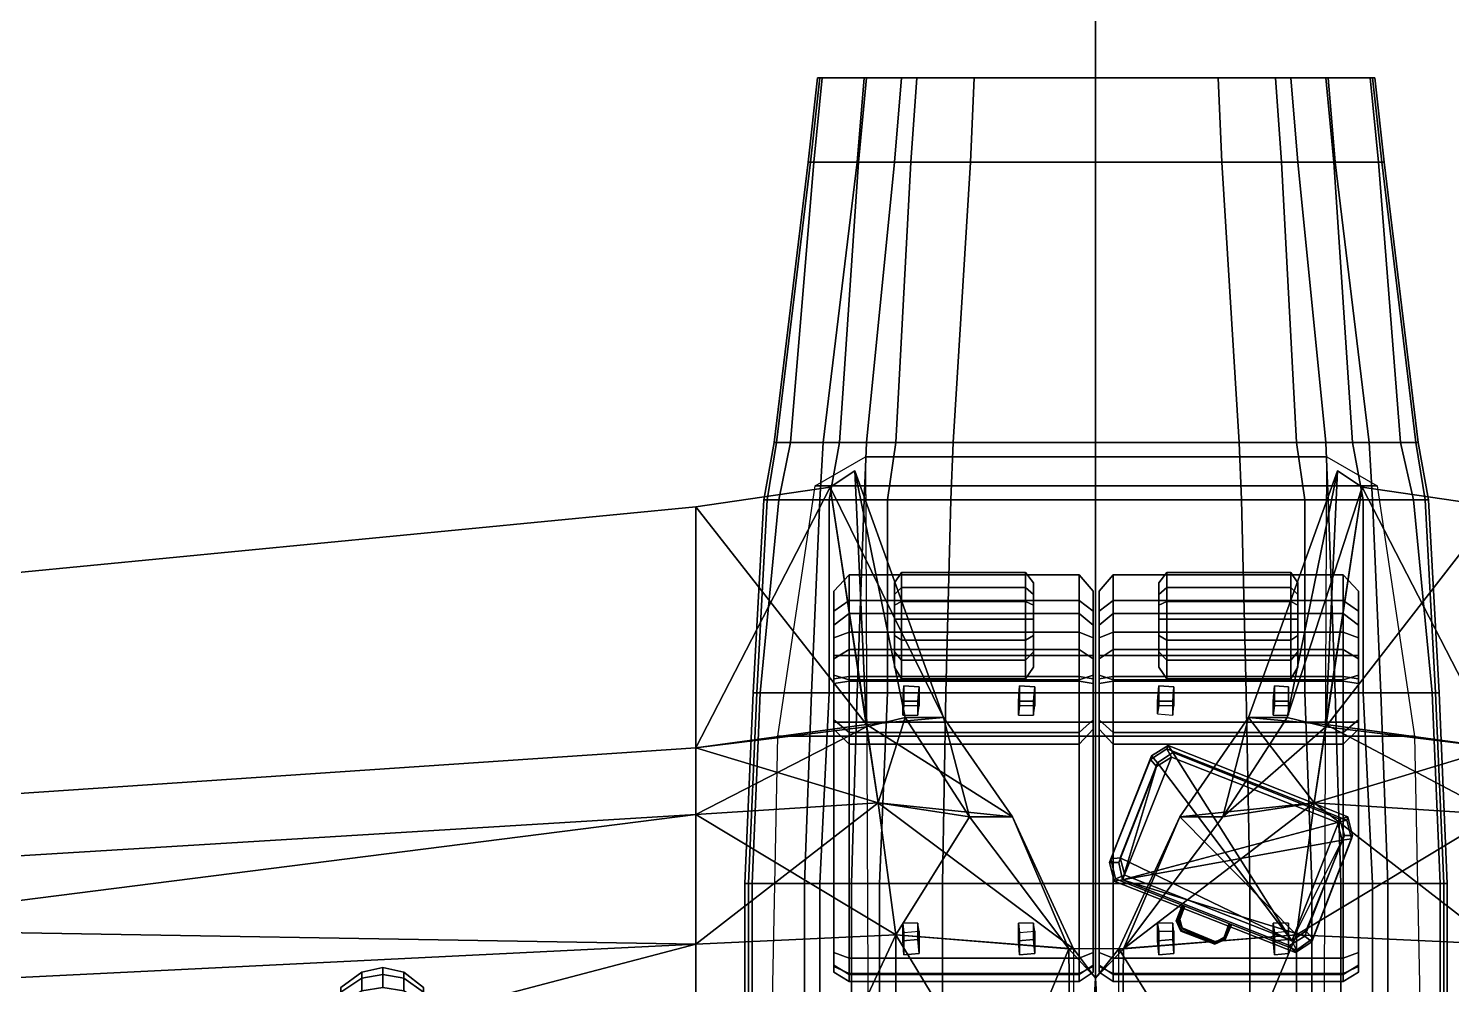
# Model space of a CAD drawing. Extents: x -2750 to 2751, y -1310 to 2918.
# Drawn here: x -913 to 305, y 324 to 1141 of the extents above; entities that cross this region are included whole.
import ezdxf

# ---------------------------------------------------------------- set-up
doc = ezdxf.new("R2010")
doc.units = 0

msp = doc.modelspace()

# ---------------------------------------------------------------- linework, layer by layer
at = {"layer": '137099'}
for p, q in [((0, 2481, 892), (0, 77, 482)), ((0, 77, 482), (0, 2481, 892)), ((0, 2481, 891), (0, 77, 482)), ((0, 77, 482), (0, 2481, 892)), ((0, 2481, 891), (0, 77, 482)), ((0, 77, 482), (0, 2481, 891)), ((0, 2481, 891), (0, 77, 482)), ((0, 77, 482), (0, 2481, 891)), ((0, 2481, 891), (0, 77, 482)), ((0, 77, 482), (0, 2481, 891)), ((0, 2481, 891), (0, 77, 482)), ((0, 77, 482), (0, 2481, 891)), ((0, 2481, 891), (0, 77, 482)), ((0, 77, 482), (0, 2481, 891)), ((0, 2481, 891), (0, 77, 482)), ((0, 77, 482), (0, 2481, 891)), ((0, 2481, 891), (0, 77, 482)), ((0, 77, 482), (0, 2481, 891)), ((0, 2481, 891), (0, 77, 482)), ((0, 77, 482), (0, 2481, 891)), ((0, 2481, 892), (0, 77, 482)), ((0, 77, 482), (0, 2481, 891)), ((0, 2481, 892), (0, 77, 482)), ((0, 77, 482), (0, 2481, 892))]:
    msp.add_line(p, q, dxfattribs=at)
at = {"layer": '148381', "color": 1}
for points in [[(-240, 750, 302), (-197, 775, 316), (198, 775, 316), (241, 750, 302)], [(-197, 775, 316), (-193, -123, 460), (194, -123, 460), (198, 775, 316)], [(-272, 536, 329), (-240, 750, 302), (241, 750, 302), (273, 536, 329)], [(-282, 42, 365), (-272, 536, 329), (273, 536, 329), (283, 42, 365)]]:
    msp.add_3dface(points, dxfattribs=at)
at = {"layer": '166603', "color": 1}
for points in [[(61, 525, -55), (47, 516, -54), (48, 519, -26), (62, 528, -28)], [(65, 518, -59), (52, 510, -58), (47, 516, -54), (61, 525, -55)], [(62, 528, -28), (48, 519, -26), (53, 513, -21), (66, 522, -23)], [(215, 464, -55), (61, 525, -55), (62, 528, -28), (216, 467, -28)], [(207, 462, -59), (65, 518, -59), (61, 525, -55), (215, 464, -55)], [(216, 467, -28), (62, 528, -28), (66, 522, -23), (209, 465, -23)], [(47, 516, -54), (12, 428, -44), (13, 431, -16), (48, 519, -26)], [(52, 510, -58), (20, 428, -49), (12, 428, -44), (47, 516, -54)], [(48, 519, -26), (13, 431, -16), (21, 432, -12), (53, 513, -21)], [(168, 361, -11), (53, 513, -21), (21, 432, -12), (168, 361, -11)], [(23, 413, -47), (52, 510, -58), (65, 518, -59), (23, 413, -47)], [(23, 413, -47), (65, 518, -59), (207, 462, -59), (23, 413, -47)], [(168, 361, -11), (66, 522, -23), (53, 513, -21), (168, 361, -11)], [(168, 361, -11), (209, 465, -23), (66, 522, -23), (168, 361, -11)], [(23, 413, -47), (20, 428, -49), (52, 510, -58), (23, 413, -47)], [(168, 361, -11), (213, 451, -21), (209, 465, -23), (168, 361, -11)], [(211, 447, -58), (207, 462, -59), (215, 464, -55), (219, 448, -54)], [(220, 451, -26), (216, 467, -28), (209, 465, -23), (213, 451, -21)], [(219, 448, -54), (215, 464, -55), (216, 467, -28), (220, 451, -26)], [(23, 413, -47), (207, 462, -59), (211, 447, -58), (23, 413, -47)], [(168, 361, -11), (180, 369, -12), (213, 451, -21), (168, 361, -11)], [(186, 363, -16), (220, 451, -26), (213, 451, -21), (180, 369, -12)], [(185, 360, -44), (219, 448, -54), (220, 451, -26), (186, 363, -16)], [(23, 413, -47), (211, 447, -58), (179, 365, -49), (23, 413, -47)], [(179, 365, -49), (211, 447, -58), (219, 448, -54), (185, 360, -44)], [(12, 428, -44), (16, 412, -42), (17, 414, -15), (13, 431, -16)], [(20, 428, -49), (23, 413, -47), (16, 412, -42), (12, 428, -44)], [(13, 431, -16), (17, 414, -15), (25, 417, -11), (21, 432, -12)], [(168, 361, -11), (21, 432, -12), (25, 417, -11), (168, 361, -11)], [(17, 414, -15), (172, 353, -15), (168, 361, -11), (25, 417, -11)], [(16, 412, -42), (171, 351, -42), (172, 353, -15), (17, 414, -15)], [(23, 413, -47), (166, 357, -47), (171, 351, -42), (16, 412, -42)], [(23, 413, -47), (179, 365, -49), (166, 357, -47), (23, 413, -47)], [(74, 391, -27), (74, 391, -29), (69, 378, -27), (70, 378, -26)], [(74, 391, -29), (74, 391, -30), (70, 378, -29), (69, 378, -27)], [(75, 391, -27), (74, 391, -27), (70, 378, -26), (71, 379, -25)], [(74, 391, -30), (75, 390, -31), (70, 378, -29)], [(75, 390, -31), (76, 390, -30), (71, 379, -29), (70, 378, -29)], [(76, 390, -27), (75, 391, -27), (71, 379, -25), (71, 379, -26)], [(76, 390, -30), (76, 390, -29), (72, 379, -27), (71, 379, -29)], [(76, 390, -29), (76, 390, -27), (71, 379, -26), (72, 379, -27)], [(76, 390, -27), (75, 390, -31), (74, 391, -30), (76, 390, -27)], [(76, 390, -27), (74, 391, -30), (74, 391, -29), (76, 390, -27)], [(76, 390, -27), (74, 391, -29), (74, 391, -27), (76, 390, -27)], [(76, 390, -27), (74, 391, -27), (75, 391, -27), (76, 390, -27)], [(76, 390, -27), (76, 390, -30), (75, 390, -31), (76, 390, -27)], [(76, 390, -27), (76, 390, -29), (76, 390, -30), (76, 390, -27)], [(70, 378, -26), (69, 378, -27), (73, 369, -26), (73, 370, -25)], [(69, 378, -27), (70, 378, -29), (73, 369, -28), (73, 369, -26)], [(71, 379, -25), (70, 378, -26), (73, 370, -25), (74, 371, -25)], [(70, 378, -29), (71, 379, -29), (74, 371, -28), (73, 370, -29)], [(70, 378, -29), (70, 378, -29), (73, 370, -29), (73, 369, -28)], [(71, 379, -29), (72, 379, -27), (74, 372, -27), (74, 371, -28)], [(72, 379, -27), (71, 379, -26), (74, 372, -25), (74, 372, -27)], [(71, 379, -26), (71, 379, -25), (74, 371, -25), (74, 372, -25)], [(74, 371, -25), (73, 370, -25), (102, 358, -25), (103, 359, -25)], [(73, 370, -29), (74, 371, -28), (103, 360, -28), (103, 359, -29)], [(73, 370, -25), (73, 369, -26), (102, 358, -26), (102, 358, -25)], [(73, 369, -28), (73, 370, -29), (103, 359, -29), (102, 358, -28)], [(73, 369, -26), (73, 369, -28), (102, 358, -28), (102, 358, -26)], [(74, 371, -28), (74, 372, -27), (103, 360, -27), (103, 360, -28)], [(74, 372, -27), (74, 372, -25), (103, 360, -25), (103, 360, -27)], [(74, 372, -25), (74, 371, -25), (103, 359, -25), (103, 360, -25)], [(110, 363, -29), (110, 363, -29), (114, 375, -30), (115, 374, -31)], [(110, 363, -29), (110, 364, -27), (114, 375, -29), (114, 375, -30)], [(110, 364, -27), (110, 364, -26), (114, 375, -27), (114, 375, -29)], [(110, 364, -26), (111, 363, -25), (115, 375, -27), (114, 375, -27)], [(111, 362, -29), (110, 363, -29), (115, 374, -31), (116, 374, -30)], [(111, 363, -25), (111, 362, -26), (116, 374, -27), (115, 375, -27)], [(111, 362, -26), (111, 362, -27), (116, 374, -29), (116, 374, -27)], [(111, 362, -27), (111, 362, -29), (116, 374, -30), (116, 374, -29)], [(115, 375, -27), (115, 374, -31), (114, 375, -30), (115, 375, -27)], [(115, 375, -27), (114, 375, -30), (114, 375, -29), (115, 375, -27)], [(115, 375, -27), (114, 375, -29), (114, 375, -27), (115, 375, -27)], [(115, 375, -27), (116, 374, -27), (116, 374, -29), (115, 375, -27)], [(115, 375, -27), (116, 374, -29), (116, 374, -30), (115, 375, -27)], [(115, 375, -27), (116, 374, -30), (115, 374, -31), (115, 375, -27)], [(172, 353, -15), (186, 363, -16), (180, 369, -12), (168, 361, -11)], [(103, 359, -25), (102, 358, -25), (111, 362, -26), (111, 363, -25)], [(102, 358, -28), (103, 359, -29), (110, 363, -29), (111, 362, -29)], [(102, 358, -25), (102, 358, -26), (111, 362, -27), (111, 362, -26)], [(102, 358, -26), (102, 358, -28), (111, 362, -29), (111, 362, -27)], [(103, 360, -28), (103, 360, -27), (110, 364, -27), (110, 363, -29)], [(103, 360, -27), (103, 360, -25), (110, 364, -26), (110, 364, -27)], [(103, 360, -25), (103, 359, -25), (111, 363, -25), (110, 364, -26)], [(103, 359, -29), (103, 360, -28), (110, 363, -29)], [(166, 357, -47), (179, 365, -49), (185, 360, -44), (171, 351, -42)], [(171, 351, -42), (185, 360, -44), (186, 363, -16), (172, 353, -15)]]:
    msp.add_3dface(points, dxfattribs=at)
at = {"layer": '192891', "color": 1}
for points in [[(-236, 1099, -46), (-238, 1099, 19), (-246, 1027, 19), (-244, 1027, -46)], [(-238, 1099, 19), (-236, 1099, 85), (-244, 1027, 88), (-246, 1027, 19)], [(-198, 1099, -58), (-236, 1099, -46), (-244, 1027, -46), (-204, 1027, -61)], [(-236, 1099, 85), (-234, 1099, 181), (-241, 1027, 189), (-244, 1027, 88)], [(-234, 1099, 181), (-196, 1099, 214), (-203, 1027, 224), (-241, 1027, 189)], [(-166, 1099, -68), (-198, 1099, -58), (-204, 1027, -61), (-172, 1027, -78)], [(-196, 1099, 214), (-153, 1099, 229), (-158, 1027, 239), (-203, 1027, 224)], [(-104, 1099, -83), (-166, 1099, -68), (-172, 1027, -78), (-107, 1027, -93)], [(-153, 1099, 229), (0, 1099, 232), (0, 1027, 242), (-158, 1027, 239)], [(0, 1099, -86), (-104, 1099, -83), (-107, 1027, -93), (0, 1027, -96)], [(0, 1099, 232), (154, 1099, 229), (159, 1027, 239), (0, 1027, 242)], [(105, 1099, -83), (0, 1099, -86), (0, 1027, -96), (108, 1027, -93)], [(167, 1099, -68), (105, 1099, -83), (108, 1027, -93), (173, 1027, -78)], [(154, 1099, 229), (197, 1099, 214), (204, 1027, 224), (159, 1027, 239)], [(199, 1099, -58), (167, 1099, -68), (173, 1027, -78), (205, 1027, -61)], [(197, 1099, 214), (235, 1099, 181), (242, 1027, 189), (204, 1027, 224)], [(237, 1099, -46), (199, 1099, -58), (205, 1027, -61), (245, 1027, -46)], [(235, 1099, 181), (237, 1099, 85), (245, 1027, 88), (242, 1027, 189)], [(237, 1099, 85), (239, 1099, 19), (247, 1027, 19), (245, 1027, 88)], [(239, 1099, 19), (237, 1099, -46), (245, 1027, -46), (247, 1027, 19)], [(-244, 1027, -46), (-246, 1027, 19), (-275, 787, 50), (-273, 787, -52)], [(-246, 1027, 19), (-244, 1027, 88), (-273, 787, 136), (-275, 787, 50)], [(-204, 1027, -61), (-244, 1027, -46), (-273, 787, -52), (-233, 787, -77)], [(-244, 1027, 88), (-241, 1027, 189), (-261, 787, 263), (-273, 787, 136)], [(-241, 1027, 189), (-203, 1027, 224), (-219, 787, 305), (-261, 787, 263)], [(-172, 1027, -78), (-204, 1027, -61), (-233, 787, -77), (-196, 787, -97)], [(-203, 1027, 224), (-158, 1027, 239), (-171, 787, 319), (-219, 787, 305)], [(-107, 1027, -93), (-172, 1027, -78), (-196, 787, -97), (-122, 787, -116)], [(-158, 1027, 239), (0, 1027, 242), (0, 787, 318), (-171, 787, 319)], [(0, 1027, -96), (-107, 1027, -93), (-122, 787, -116), (0, 787, -120)], [(0, 1027, 242), (159, 1027, 239), (172, 787, 319), (0, 787, 318)], [(108, 1027, -93), (0, 1027, -96), (0, 787, -120), (123, 787, -116)], [(173, 1027, -78), (108, 1027, -93), (123, 787, -116), (197, 787, -97)], [(159, 1027, 239), (204, 1027, 224), (220, 787, 305), (172, 787, 319)], [(205, 1027, -61), (173, 1027, -78), (197, 787, -97), (234, 787, -77)], [(204, 1027, 224), (242, 1027, 189), (261, 787, 263), (220, 787, 305)], [(245, 1027, -46), (205, 1027, -61), (234, 787, -77), (274, 787, -52)], [(242, 1027, 189), (245, 1027, 88), (274, 787, 136), (261, 787, 263)], [(245, 1027, 88), (247, 1027, 19), (276, 787, 50), (274, 787, 136)], [(247, 1027, 19), (245, 1027, -46), (274, 787, -52), (276, 787, 50)], [(-273, 787, -52), (-275, 787, 50), (-284, 738, 54), (-281, 738, -55)], [(-275, 787, 50), (-273, 787, 136), (-281, 738, 144), (-284, 738, 54)], [(-233, 787, -77), (-273, 787, -52), (-281, 738, -55), (-236, 738, -82)], [(-273, 787, 136), (-261, 787, 263), (-271, 738, 276), (-281, 738, 144)], [(-261, 787, 263), (-219, 787, 305), (-228, 738, 320), (-271, 738, 276)], [(-196, 787, -97), (-233, 787, -77), (-236, 738, -82), (-198, 738, -104)], [(-219, 787, 305), (-171, 787, 319), (-178, 738, 335), (-228, 738, 320)], [(-122, 787, -116), (-196, 787, -97), (-198, 738, -104), (-124, 738, -124)], [(-171, 787, 319), (0, 787, 318), (0, 738, 334), (-178, 738, 335)], [(0, 787, -120), (-122, 787, -116), (-124, 738, -124), (0, 738, -128)], [(0, 787, 318), (172, 787, 319), (179, 738, 335), (0, 738, 334)], [(123, 787, -116), (0, 787, -120), (0, 738, -128), (125, 738, -124)], [(197, 787, -97), (123, 787, -116), (125, 738, -124), (199, 738, -104)], [(172, 787, 319), (220, 787, 305), (229, 738, 320), (179, 738, 335)], [(234, 787, -77), (197, 787, -97), (199, 738, -104), (237, 738, -82)], [(220, 787, 305), (261, 787, 263), (272, 738, 276), (229, 738, 320)], [(274, 787, -52), (234, 787, -77), (237, 738, -82), (282, 738, -55)], [(261, 787, 263), (274, 787, 136), (282, 738, 144), (272, 738, 276)], [(274, 787, 136), (276, 787, 50), (285, 738, 54), (282, 738, 144)], [(276, 787, 50), (274, 787, -52), (282, 738, -55), (285, 738, 54)], [(-281, 738, -55), (-284, 738, 54), (-293, 573, 68), (-290, 573, -56)], [(-284, 738, 54), (-281, 738, 144), (-290, 573, 167), (-293, 573, 68)], [(-236, 738, -82), (-281, 738, -55), (-290, 573, -56), (-243, 573, -160)], [(-281, 738, 144), (-271, 738, 276), (-287, 573, 312), (-290, 573, 167)], [(-271, 738, 276), (-228, 738, 320), (-228, 573, 361), (-287, 573, 312)], [(-198, 738, -104), (-236, 738, -82), (-243, 573, -160), (-204, 573, -203)], [(-228, 738, 320), (-178, 738, 335), (-178, 573, 383), (-228, 573, 361)], [(-124, 738, -124), (-198, 738, -104), (-204, 573, -203), (-128, 573, -225)], [(-178, 738, 335), (0, 738, 334), (0, 573, 388), (-178, 573, 383)], [(0, 738, -128), (-124, 738, -124), (-128, 573, -225), (0, 573, -230)], [(0, 738, 334), (179, 738, 335), (179, 573, 383), (0, 573, 388)], [(125, 738, -124), (0, 738, -128), (0, 573, -230), (129, 573, -225)], [(199, 738, -104), (125, 738, -124), (129, 573, -225), (205, 573, -203)], [(179, 738, 335), (229, 738, 320), (229, 573, 361), (179, 573, 383)], [(237, 738, -82), (199, 738, -104), (205, 573, -203), (244, 573, -160)], [(229, 738, 320), (272, 738, 276), (288, 573, 312), (229, 573, 361)], [(282, 738, -55), (237, 738, -82), (244, 573, -160), (291, 573, -56)], [(272, 738, 276), (282, 738, 144), (291, 573, 167), (288, 573, 312)], [(282, 738, 144), (285, 738, 54), (294, 573, 68), (291, 573, 167)], [(285, 738, 54), (282, 738, -55), (291, 573, -56), (294, 573, 68)], [(-290, 573, -56), (-293, 573, 68), (-300, 410, 79), (-297, 410, -60)], [(-293, 573, 68), (-290, 573, 167), (-297, 410, 183), (-300, 410, 79)], [(-243, 573, -160), (-290, 573, -56), (-297, 410, -60), (-249, 410, -166)], [(-290, 573, 167), (-287, 573, 312), (-294, 410, 337), (-297, 410, 183)], [(-287, 573, 312), (-228, 573, 361), (-236, 410, 400), (-294, 410, 337)], [(-204, 573, -203), (-243, 573, -160), (-249, 410, -166), (-209, 410, -209)], [(-228, 573, 361), (-178, 573, 383), (-185, 410, 423), (-236, 410, 400)], [(-128, 573, -225), (-204, 573, -203), (-209, 410, -209), (-131, 410, -232)], [(-178, 573, 383), (0, 573, 388), (0, 410, 427), (-185, 410, 423)], [(0, 573, -230), (-128, 573, -225), (-131, 410, -232), (0, 410, -238)], [(0, 573, 388), (179, 573, 383), (185, 410, 423), (0, 410, 427)], [(129, 573, -225), (0, 573, -230), (0, 410, -238), (132, 410, -232)], [(205, 573, -203), (129, 573, -225), (132, 410, -232), (210, 410, -209)], [(179, 573, 383), (229, 573, 361), (237, 410, 400), (185, 410, 423)], [(244, 573, -160), (205, 573, -203), (210, 410, -209), (250, 410, -166)], [(229, 573, 361), (288, 573, 312), (295, 410, 337), (237, 410, 400)], [(291, 573, -56), (244, 573, -160), (250, 410, -166), (298, 410, -60)], [(288, 573, 312), (291, 573, 167), (298, 410, 183), (295, 410, 337)], [(291, 573, 167), (294, 573, 68), (301, 410, 79), (298, 410, 183)], [(294, 573, 68), (291, 573, -56), (298, 410, -60), (301, 410, 79)], [(-297, 410, -60), (-300, 410, 79), (-300, 297, 82), (-297, 297, -62)], [(-300, 410, 79), (-297, 410, 183), (-297, 297, 190), (-300, 297, 82)], [(-249, 410, -166), (-297, 410, -60), (-297, 297, -62), (-249, 297, -174)], [(-297, 410, 183), (-294, 410, 337), (-294, 297, 348), (-297, 297, 190)], [(-294, 410, 337), (-236, 410, 400), (-236, 297, 413), (-294, 297, 348)], [(-209, 410, -209), (-249, 410, -166), (-249, 297, -174), (-209, 297, -210)], [(-236, 410, 400), (-185, 410, 423), (-185, 297, 437), (-236, 297, 413)], [(-131, 410, -232), (-209, 410, -209), (-209, 297, -210), (-131, 297, -239)], [(-185, 410, 423), (0, 410, 427), (0, 297, 441), (-185, 297, 437)], [(0, 410, -238), (-131, 410, -232), (-131, 297, -239), (0, 297, -245)], [(0, 410, 427), (185, 410, 423), (185, 297, 437), (0, 297, 441)], [(132, 410, -232), (0, 410, -238), (0, 297, -245), (132, 297, -239)], [(210, 410, -209), (132, 410, -232), (132, 297, -239), (210, 297, -210)], [(185, 410, 423), (237, 410, 400), (237, 297, 413), (185, 297, 437)], [(250, 410, -166), (210, 410, -209), (210, 297, -210), (250, 297, -174)], [(237, 410, 400), (295, 410, 337), (295, 297, 348), (237, 297, 413)], [(298, 410, -60), (250, 410, -166), (250, 297, -174), (298, 297, -62)], [(295, 410, 337), (298, 410, 183), (298, 297, 190), (295, 297, 348)], [(298, 410, 183), (301, 410, 79), (301, 297, 82), (298, 297, 190)], [(301, 410, 79), (298, 410, -60), (298, 297, -62), (301, 297, 82)]]:
    msp.add_3dface(points, dxfattribs=at)
at = {"layer": '241953', "color": 1}
for points in [[(-646, 317, -480), (-646, 321, -460), (-628, 334, -462), (-628, 329, -485)], [(-646, 321, -460), (-646, 321, -440), (-628, 334, -438), (-628, 334, -462)], [(-646, 321, -440), (-646, 317, -420), (-628, 329, -416), (-628, 334, -438)], [(-646, 307, -498), (-646, 317, -480), (-628, 329, -485), (-628, 318, -506)], [(-646, 317, -420), (-646, 307, -402), (-628, 318, -395), (-628, 329, -416)], [(-628, 329, -485), (-628, 334, -462), (-610, 338, -462), (-610, 332, -486)], [(-628, 334, -462), (-628, 334, -438), (-610, 338, -438), (-610, 338, -462)], [(-628, 334, -438), (-628, 329, -416), (-610, 332, -414), (-610, 338, -438)], [(-628, 318, -506), (-628, 329, -485), (-610, 332, -486), (-610, 321, -508)], [(-628, 329, -416), (-628, 318, -395), (-610, 321, -392), (-610, 332, -414)], [(-610, 332, -486), (-610, 338, -462), (-592, 334, -462), (-592, 329, -485)], [(-610, 338, -462), (-610, 338, -438), (-592, 334, -438), (-592, 334, -462)], [(-610, 338, -438), (-610, 332, -414), (-592, 329, -416), (-592, 334, -438)], [(-610, 321, -508), (-610, 332, -486), (-592, 329, -485), (-592, 318, -506)], [(-610, 332, -414), (-610, 321, -392), (-592, 318, -395), (-592, 329, -416)], [(-592, 329, -485), (-592, 334, -462), (-575, 321, -460), (-575, 317, -480)], [(-592, 334, -462), (-592, 334, -438), (-575, 321, -440), (-575, 321, -460)], [(-592, 334, -438), (-592, 329, -416), (-575, 317, -420), (-575, 321, -440)], [(-592, 318, -506), (-592, 329, -485), (-575, 317, -480), (-575, 307, -498)], [(-592, 329, -416), (-592, 318, -395), (-575, 307, -402), (-575, 317, -420)]]:
    msp.add_3dface(points, dxfattribs=at)
at = {"layer": '42331', "color": 1}
for points in [[(-227, 749, 305), (-206, 763, 292), (-130, 552, 353), (-227, 749, 305)], [(-227, 749, 305), (-196, 544, 402), (-206, 763, 292), (-227, 749, 305)], [(-130, 552, 353), (-206, 763, 292), (-163, 552, 383), (-130, 552, 353)], [(-196, 544, 402), (-163, 552, 383), (-206, 763, 292), (-196, 544, 402)], [(164, 552, 383), (207, 763, 292), (131, 552, 353), (164, 552, 383)], [(131, 552, 353), (207, 763, 292), (197, 546, 353), (131, 552, 353)], [(207, 763, 292), (164, 552, 383), (228, 749, 305), (207, 763, 292)], [(207, 763, 292), (228, 749, 305), (197, 546, 353), (207, 763, 292)], [(-342, 732, 335), (-227, 749, 305), (-196, 546, 353), (-342, 732, 335)], [(-342, 526, 410), (-196, 544, 402), (-227, 749, 305), (-342, 526, 410)], [(-342, 732, 335), (-342, 526, 410), (-227, 749, 305), (-342, 732, 335)], [(-196, 546, 353), (-227, 749, 305), (-130, 552, 353), (-196, 546, 353)], [(164, 552, 383), (197, 544, 402), (228, 749, 305), (164, 552, 383)], [(197, 546, 353), (228, 749, 305), (343, 526, 358), (197, 546, 353)], [(228, 749, 305), (197, 544, 402), (343, 732, 335), (228, 749, 305)], [(228, 749, 305), (343, 732, 335), (343, 526, 358), (228, 749, 305)], [(-342, 526, 410), (-342, 732, 335), (-342, 526, 358), (-342, 526, 410)], [(-342, 526, 358), (-342, 732, 335), (-196, 546, 353), (-342, 526, 358)], [(197, 544, 402), (343, 526, 410), (343, 732, 335), (197, 544, 402)], [(-196, 546, 353), (-130, 552, 353), (-71, 467, 349), (-196, 546, 353)], [(-196, 544, 402), (-186, 479, 422), (-163, 552, 383), (-196, 544, 402)], [(-186, 479, 422), (-108, 467, 412), (-163, 552, 383), (-186, 479, 422)], [(-130, 552, 353), (-163, 552, 383), (-108, 467, 412), (-130, 552, 353)], [(-130, 552, 353), (-108, 467, 412), (-71, 467, 349), (-130, 552, 353)], [(72, 467, 349), (109, 467, 412), (131, 552, 353), (72, 467, 349)], [(72, 467, 349), (131, 552, 353), (187, 479, 354), (72, 467, 349)], [(109, 467, 412), (164, 552, 383), (131, 552, 353), (109, 467, 412)], [(164, 552, 383), (109, 467, 412), (197, 544, 402), (164, 552, 383)], [(131, 552, 353), (197, 546, 353), (187, 479, 354), (131, 552, 353)], [(-342, 526, 358), (-196, 546, 353), (-186, 479, 354), (-342, 526, 358)], [(-342, 469, 422), (-186, 479, 422), (-196, 544, 402), (-342, 469, 422)], [(-342, 526, 410), (-342, 469, 422), (-196, 544, 402), (-342, 526, 410)], [(-186, 479, 354), (-196, 546, 353), (-71, 467, 349), (-186, 479, 354)], [(109, 467, 412), (187, 479, 422), (197, 544, 402), (109, 467, 412)], [(187, 479, 354), (197, 546, 353), (343, 469, 360), (187, 479, 354)], [(197, 544, 402), (187, 479, 422), (343, 526, 410), (197, 544, 402)], [(197, 546, 353), (343, 526, 358), (343, 469, 360), (197, 546, 353)], [(-342, 469, 422), (-342, 526, 410), (-342, 526, 358), (-342, 469, 360)], [(-342, 469, 360), (-342, 526, 358), (-186, 479, 354), (-342, 469, 360)], [(187, 479, 422), (343, 469, 422), (343, 526, 410), (187, 479, 422)], [(-342, 469, 360), (-186, 479, 354), (-171, 366, 357), (-342, 469, 360)], [(-342, 358, 448), (-171, 366, 451), (-186, 479, 422), (-342, 358, 448)], [(-342, 469, 422), (-342, 358, 448), (-186, 479, 422), (-342, 469, 422)], [(-186, 479, 354), (-71, 467, 349), (-19, 354, 352), (-186, 479, 354)], [(-171, 366, 357), (-186, 479, 354), (-19, 354, 352), (-171, 366, 357)], [(-186, 479, 422), (-171, 366, 451), (-108, 467, 412), (-186, 479, 422)], [(24, 354, 438), (172, 366, 451), (187, 479, 422), (24, 354, 438)], [(109, 467, 412), (24, 354, 438), (187, 479, 422), (109, 467, 412)], [(72, 467, 349), (187, 479, 354), (172, 366, 357), (72, 467, 349)], [(172, 366, 357), (187, 479, 354), (343, 358, 362), (172, 366, 357)], [(187, 479, 422), (172, 366, 451), (343, 469, 422), (187, 479, 422)], [(187, 479, 354), (343, 469, 360), (343, 358, 362), (187, 479, 354)], [(-1767, 382, 405), (-342, 469, 422), (-342, 469, 360), (-1767, 382, 405)], [(-1767, 382, 405), (-1767, 382, 453), (-342, 469, 422), (-1767, 382, 405)], [(-1767, 382, 405), (-342, 469, 360), (-342, 358, 362), (-1767, 382, 405)], [(-1767, 288, 472), (-342, 358, 448), (-342, 469, 422), (-1767, 288, 472)], [(-1767, 382, 453), (-1767, 288, 472), (-342, 469, 422), (-1767, 382, 453)], [(-342, 358, 362), (-342, 469, 360), (-171, 366, 357), (-342, 358, 362)], [(-171, 366, 451), (-23, 354, 438), (-108, 467, 412), (-171, 366, 451)], [(-23, 354, 438), (-71, 467, 349), (-108, 467, 412), (-23, 354, 438)], [(-71, 467, 349), (-23, 354, 438), (-19, 354, 352), (-71, 467, 349)], [(20, 354, 352), (24, 354, 438), (72, 467, 349), (20, 354, 352)], [(20, 354, 352), (72, 467, 349), (172, 366, 357), (20, 354, 352)], [(109, 467, 412), (72, 467, 349), (24, 354, 438), (109, 467, 412)], [(172, 366, 451), (343, 358, 448), (343, 469, 422), (172, 366, 451)], [(-1767, 288, 407), (-1767, 382, 405), (-342, 358, 362), (-1767, 288, 407)], [(-342, 107, 378), (-342, 358, 362), (-171, 366, 357), (-171, 111, 374)], [(-342, -1, 485), (-171, 0, 483), (-171, 366, 451), (-342, -1, 485)], [(-342, 358, 448), (-342, -1, 485), (-171, 366, 451), (-342, 358, 448)], [(-171, 366, 357), (-19, 354, 352), (-19, 115, 369), (-171, 366, 357)], [(-171, 111, 374), (-171, 366, 357), (-19, 115, 369), (-171, 111, 374)], [(-171, 366, 451), (-171, 0, 483), (-23, 354, 438), (-171, 366, 451)], [(20, 354, 352), (172, 366, 357), (172, 111, 374), (20, 354, 352)], [(20, 1, 481), (172, 0, 483), (172, 366, 451), (20, 1, 481)], [(24, 354, 438), (20, 1, 481), (172, 366, 451), (24, 354, 438)], [(172, 111, 374), (172, 366, 357), (343, 358, 362), (343, 107, 378)], [(172, 366, 451), (172, 0, 483), (343, 358, 448), (172, 366, 451)], [(-1767, 288, 407), (-342, 358, 362), (-342, 107, 378), (-1767, 288, 407)], [(-1767, -16, 500), (-342, -1, 485), (-342, 358, 448), (-1767, -16, 500)], [(-1767, 288, 472), (-1767, -16, 500), (-342, 358, 448), (-1767, 288, 472)], [(-171, 0, 483), (-19, 1, 481), (-23, 354, 438), (-171, 0, 483)], [(0, 329, 442), (-23, 354, 438), (-19, 1, 481), (0, 329, 442)], [(-19, 354, 352), (-23, 354, 438), (0, 329, 442), (-19, 354, 352)], [(0, 329, 442), (20, 354, 352), (-19, 354, 352), (0, 329, 442)], [(20, 1, 481), (24, 354, 438), (0, 329, 442), (20, 1, 481)], [(0, 329, 442), (24, 354, 438), (20, 354, 352), (0, 329, 442)], [(20, 115, 369), (20, 354, 352), (172, 111, 374), (20, 115, 369)], [(172, 0, 483), (343, -1, 485), (343, 358, 448), (172, 0, 483)], [(0, 329, 442), (-19, 1, 481), (20, 1, 481), (0, 329, 442)]]:
    msp.add_3dface(points, dxfattribs=at)
at = {"layer": '62465', "color": 1}
for points in [[(-1767, 430, 404), (-1767, 594, 390), (-342, 732, 335), (-342, 526, 358)], [(-1767, 594, 390), (-1767, 430, 443), (-342, 526, 410), (-342, 732, 335)], [(-342, 526, 358), (-342, 732, 335), (-342, 526, 410), (-342, 526, 358)], [(-1767, 382, 405), (-1767, 430, 404), (-342, 526, 358), (-342, 469, 360)], [(-1767, 430, 443), (-1767, 382, 453), (-342, 469, 422), (-342, 526, 410)], [(-342, 469, 360), (-342, 526, 358), (-342, 526, 410), (-342, 469, 422)], [(-342, 469, 422), (-1767, 382, 453), (-1767, 382, 405), (-342, 469, 422)], [(-342, 469, 360), (-342, 469, 422), (-1767, 382, 405), (-342, 469, 360)]]:
    msp.add_3dface(points, dxfattribs=at)
at = {"layer": '92499', "color": 1}
for points in [[(-224, 631, -57), (-224, 660, 146), (-211, 674, 156), (-211, 641, -59)], [(-224, 660, 146), (-224, 643, 161), (-211, 652, 171), (-211, 674, 156)], [(-211, 641, -59), (-211, 674, 156), (-14, 674, 156), (-14, 641, -59)], [(-211, 674, 156), (-211, 652, 171), (-14, 652, 171), (-14, 674, 156)], [(-166, 651, 265), (-166, 676, 185), (-172, 667, 186), (-172, 648, 262)], [(-166, 676, 185), (-166, 663, 165), (-172, 657, 167), (-172, 667, 186)], [(-60, 651, 265), (-60, 676, 185), (-166, 676, 185), (-166, 651, 265)], [(-60, 676, 185), (-60, 663, 165), (-166, 663, 165), (-166, 676, 185)], [(-53, 648, 262), (-53, 667, 186), (-60, 676, 185), (-60, 651, 265)], [(-53, 667, 186), (-53, 657, 167), (-60, 663, 165), (-60, 676, 185)], [(-14, 641, -59), (-14, 674, 156), (-2, 660, 146), (-2, 631, -57)], [(-14, 674, 156), (-14, 652, 171), (-2, 643, 161), (-2, 660, 146)], [(3, 631, -57), (3, 660, 146), (15, 674, 156), (15, 641, -59)], [(3, 660, 146), (3, 643, 161), (15, 652, 171), (15, 674, 156)], [(15, 641, -59), (15, 674, 156), (212, 674, 156), (212, 641, -59)], [(15, 674, 156), (15, 652, 171), (212, 652, 171), (212, 674, 156)], [(61, 651, 265), (61, 676, 185), (54, 667, 186), (54, 648, 262)], [(61, 676, 185), (61, 663, 165), (54, 657, 167), (54, 667, 186)], [(167, 651, 265), (167, 676, 185), (61, 676, 185), (61, 651, 265)], [(167, 676, 185), (167, 663, 165), (61, 663, 165), (61, 676, 185)], [(173, 648, 262), (173, 667, 186), (167, 676, 185), (167, 651, 265)], [(173, 667, 186), (173, 657, 167), (167, 663, 165), (167, 676, 185)], [(212, 641, -59), (212, 674, 156), (225, 660, 146), (225, 631, -57)], [(212, 674, 156), (212, 652, 171), (225, 643, 161), (225, 660, 146)], [(-224, 643, 161), (-224, 660, 146), (-224, 631, -57), (-224, 643, 161)], [(-172, 636, 267), (-172, 648, 262), (-172, 667, 186), (-172, 636, 267)], [(-172, 636, 267), (-172, 667, 186), (-172, 657, 167), (-172, 636, 267)], [(-166, 663, 165), (-166, 618, 165), (-172, 622, 167), (-172, 657, 167)], [(-60, 663, 165), (-60, 618, 165), (-166, 618, 165), (-166, 663, 165)], [(-53, 657, 167), (-53, 622, 167), (-60, 618, 165), (-60, 663, 165)], [(-53, 608, 267), (-53, 657, 167), (-53, 667, 186), (-53, 608, 267)], [(-53, 608, 267), (-53, 667, 186), (-53, 648, 262), (-53, 608, 267)], [(-2, 605, 160), (-2, 631, -57), (-2, 660, 146), (-2, 605, 160)], [(-2, 605, 160), (-2, 660, 146), (-2, 643, 161), (-2, 605, 160)], [(3, 643, 161), (3, 660, 146), (3, 631, -57), (3, 643, 161)], [(54, 636, 267), (54, 648, 262), (54, 667, 186), (54, 636, 267)], [(54, 636, 267), (54, 667, 186), (54, 657, 167), (54, 636, 267)], [(61, 663, 165), (61, 618, 165), (54, 622, 167), (54, 657, 167)], [(167, 663, 165), (167, 618, 165), (61, 618, 165), (61, 663, 165)], [(173, 657, 167), (173, 622, 167), (167, 618, 165), (167, 663, 165)], [(173, 608, 267), (173, 657, 167), (173, 667, 186), (173, 608, 267)], [(173, 608, 267), (173, 667, 186), (173, 648, 262), (173, 608, 267)], [(225, 605, 160), (225, 631, -57), (225, 660, 146), (225, 605, 160)], [(225, 605, 160), (225, 660, 146), (225, 643, 161), (225, 605, 160)], [(-224, 643, 161), (-224, 605, 160), (-211, 605, 170), (-211, 652, 171)], [(-211, 652, 171), (-211, 605, 170), (-14, 605, 170), (-14, 652, 171)], [(-172, 636, 267), (-172, 657, 167), (-172, 622, 167), (-172, 636, 267)], [(-166, 636, 270), (-166, 651, 265), (-172, 648, 262), (-172, 636, 267)], [(-60, 636, 270), (-60, 651, 265), (-166, 651, 265), (-166, 636, 270)], [(-53, 636, 267), (-53, 648, 262), (-60, 651, 265), (-60, 636, 270)], [(-53, 608, 267), (-53, 622, 167), (-53, 657, 167), (-53, 608, 267)], [(-53, 608, 267), (-53, 648, 262), (-53, 636, 267), (-53, 608, 267)], [(-14, 652, 171), (-14, 605, 170), (-2, 605, 160), (-2, 643, 161)], [(3, 643, 161), (3, 605, 160), (15, 605, 170), (15, 652, 171)], [(15, 652, 171), (15, 605, 170), (212, 605, 170), (212, 652, 171)], [(54, 636, 267), (54, 657, 167), (54, 622, 167), (54, 636, 267)], [(61, 636, 270), (61, 651, 265), (54, 648, 262), (54, 636, 267)], [(167, 636, 270), (167, 651, 265), (61, 651, 265), (61, 636, 270)], [(173, 636, 267), (173, 648, 262), (167, 651, 265), (167, 636, 270)], [(173, 608, 267), (173, 622, 167), (173, 657, 167), (173, 608, 267)], [(173, 608, 267), (173, 648, 262), (173, 636, 267), (173, 608, 267)], [(212, 652, 171), (212, 605, 170), (225, 605, 160), (225, 643, 161)], [(-224, 643, 161), (-224, 631, -57), (-224, 602, -87), (-224, 643, 161)], [(-224, 643, 161), (-224, 602, -87), (-224, 542, -116), (-224, 643, 161)], [(-224, 643, 161), (-224, 542, -116), (-224, 550, -55), (-224, 643, 161)], [(-224, 643, 161), (-224, 550, -55), (-224, 588, 144), (-224, 643, 161)], [(-224, 643, 161), (-224, 588, 144), (-224, 605, 160), (-224, 643, 161)], [(-224, 602, -87), (-224, 631, -57), (-211, 641, -59), (-211, 610, -92)], [(-211, 610, -92), (-211, 641, -59), (-14, 641, -59), (-14, 610, -92)], [(-166, 601, 270), (-166, 636, 270), (-172, 636, 267), (-172, 608, 267)], [(-172, 636, 267), (-172, 622, 167), (-172, 608, 185), (-172, 636, 267)], [(-172, 636, 267), (-172, 608, 185), (-172, 595, 263), (-172, 636, 267)], [(-172, 636, 267), (-172, 595, 263), (-172, 608, 267), (-172, 636, 267)], [(-60, 601, 270), (-60, 636, 270), (-166, 636, 270), (-166, 601, 270)], [(-53, 608, 267), (-53, 636, 267), (-60, 636, 270), (-60, 601, 270)], [(-14, 610, -92), (-14, 641, -59), (-2, 631, -57), (-2, 602, -87)], [(3, 643, 161), (3, 631, -57), (3, 602, -87), (3, 643, 161)], [(3, 643, 161), (3, 602, -87), (3, 542, -116), (3, 643, 161)], [(3, 643, 161), (3, 542, -116), (3, 550, -55), (3, 643, 161)], [(3, 643, 161), (3, 550, -55), (3, 588, 144), (3, 643, 161)], [(3, 643, 161), (3, 588, 144), (3, 605, 160), (3, 643, 161)], [(3, 602, -87), (3, 631, -57), (15, 641, -59), (15, 610, -92)], [(15, 610, -92), (15, 641, -59), (212, 641, -59), (212, 610, -92)], [(61, 601, 270), (61, 636, 270), (54, 636, 267), (54, 608, 267)], [(54, 636, 267), (54, 622, 167), (54, 608, 185), (54, 636, 267)], [(54, 636, 267), (54, 608, 185), (54, 595, 263), (54, 636, 267)], [(54, 636, 267), (54, 595, 263), (54, 608, 267), (54, 636, 267)], [(167, 601, 270), (167, 636, 270), (61, 636, 270), (61, 601, 270)], [(173, 608, 267), (173, 636, 267), (167, 636, 270), (167, 601, 270)], [(212, 610, -92), (212, 641, -59), (225, 631, -57), (225, 602, -87)], [(-211, 583, -68), (-211, 625, -72), (-224, 620, -84), (-224, 581, -78)], [(-211, 625, -72), (-211, 587, -117), (-224, 585, -107), (-224, 620, -84)], [(-14, 583, -68), (-14, 625, -72), (-211, 625, -72), (-211, 583, -68)], [(-14, 625, -72), (-14, 587, -117), (-211, 587, -117), (-211, 625, -72)], [(-166, 618, 165), (-166, 601, 184), (-172, 608, 185), (-172, 622, 167)], [(-53, 622, 167), (-53, 608, 185), (-60, 601, 184), (-60, 618, 165)], [(-53, 608, 267), (-53, 608, 185), (-53, 622, 167), (-53, 608, 267)], [(-2, 581, -78), (-2, 620, -84), (-14, 625, -72), (-14, 583, -68)], [(-2, 620, -84), (-2, 585, -107), (-14, 587, -117), (-14, 625, -72)], [(-2, 605, 160), (-2, 602, -87), (-2, 631, -57), (-2, 605, 160)], [(15, 583, -68), (15, 625, -72), (3, 620, -84), (3, 581, -78)], [(15, 625, -72), (15, 587, -117), (3, 585, -107), (3, 620, -84)], [(212, 583, -68), (212, 625, -72), (15, 625, -72), (15, 583, -68)], [(212, 625, -72), (212, 587, -117), (15, 587, -117), (15, 625, -72)], [(61, 618, 165), (61, 601, 184), (54, 608, 185), (54, 622, 167)], [(173, 622, 167), (173, 608, 185), (167, 601, 184), (167, 618, 165)], [(173, 608, 267), (173, 608, 185), (173, 622, 167), (173, 608, 267)], [(225, 581, -78), (225, 620, -84), (212, 625, -72), (212, 583, -68)], [(225, 620, -84), (225, 585, -107), (212, 587, -117), (212, 625, -72)], [(225, 605, 160), (225, 602, -87), (225, 631, -57), (225, 605, 160)], [(-224, 339, -62), (-224, 581, -78), (-224, 620, -84), (-224, 339, -62)], [(-224, 339, -62), (-224, 620, -84), (-224, 585, -107), (-224, 339, -62)], [(-224, 542, -116), (-224, 602, -87), (-211, 610, -92), (-211, 529, -121)], [(-211, 529, -121), (-211, 610, -92), (-14, 610, -92), (-14, 529, -121)], [(-60, 618, 165), (-60, 601, 184), (-166, 601, 184), (-166, 618, 165)], [(-14, 529, -121), (-14, 610, -92), (-2, 602, -87), (-2, 542, -116)], [(-2, 334, -99), (-2, 585, -107), (-2, 620, -84), (-2, 334, -99)], [(-2, 334, -99), (-2, 620, -84), (-2, 581, -78), (-2, 334, -99)], [(3, 339, -62), (3, 581, -78), (3, 620, -84), (3, 339, -62)], [(3, 339, -62), (3, 620, -84), (3, 585, -107), (3, 339, -62)], [(3, 542, -116), (3, 602, -87), (15, 610, -92), (15, 529, -121)], [(15, 529, -121), (15, 610, -92), (212, 610, -92), (212, 529, -121)], [(167, 618, 165), (167, 601, 184), (61, 601, 184), (61, 618, 165)], [(212, 529, -121), (212, 610, -92), (225, 602, -87), (225, 542, -116)], [(225, 334, -99), (225, 585, -107), (225, 620, -84), (225, 334, -99)], [(225, 334, -99), (225, 620, -84), (225, 581, -78), (225, 334, -99)], [(-224, 605, 160), (-224, 588, 144), (-211, 584, 153), (-211, 605, 170)], [(-211, 605, 170), (-211, 584, 153), (-14, 584, 153), (-14, 605, 170)], [(-166, 601, 184), (-166, 585, 266), (-172, 595, 263), (-172, 608, 185)], [(-166, 585, 266), (-166, 601, 270), (-172, 608, 267), (-172, 595, 263)], [(-60, 601, 184), (-60, 585, 266), (-166, 585, 266), (-166, 601, 184)], [(-60, 585, 266), (-60, 601, 270), (-166, 601, 270), (-166, 585, 266)], [(-53, 608, 185), (-53, 595, 263), (-60, 585, 266), (-60, 601, 184)], [(-53, 595, 263), (-53, 608, 267), (-60, 601, 270), (-60, 585, 266)], [(-53, 608, 267), (-53, 595, 263), (-53, 608, 185), (-53, 608, 267)], [(-14, 605, 170), (-14, 584, 153), (-2, 588, 144), (-2, 605, 160)], [(-2, 605, 160), (-2, 588, 144), (-2, 550, -55), (-2, 605, 160)], [(-2, 605, 160), (-2, 550, -55), (-2, 542, -116), (-2, 605, 160)], [(-2, 605, 160), (-2, 542, -116), (-2, 602, -87), (-2, 605, 160)], [(3, 605, 160), (3, 588, 144), (15, 584, 153), (15, 605, 170)], [(15, 605, 170), (15, 584, 153), (212, 584, 153), (212, 605, 170)], [(61, 601, 184), (61, 585, 266), (54, 595, 263), (54, 608, 185)], [(61, 585, 266), (61, 601, 270), (54, 608, 267), (54, 595, 263)], [(167, 601, 184), (167, 585, 266), (61, 585, 266), (61, 601, 184)], [(167, 585, 266), (167, 601, 270), (61, 601, 270), (61, 585, 266)], [(173, 608, 185), (173, 595, 263), (167, 585, 266), (167, 601, 184)], [(173, 595, 263), (173, 608, 267), (167, 601, 270), (167, 585, 266)], [(173, 608, 267), (173, 595, 263), (173, 608, 185), (173, 608, 267)], [(212, 605, 170), (212, 584, 153), (225, 588, 144), (225, 605, 160)], [(225, 605, 160), (225, 588, 144), (225, 550, -55), (225, 605, 160)], [(225, 605, 160), (225, 550, -55), (225, 542, -116), (225, 605, 160)], [(225, 605, 160), (225, 542, -116), (225, 602, -87), (225, 605, 160)], [(-224, 588, 144), (-224, 550, -55), (-211, 539, -57), (-211, 584, 153)], [(-211, 587, -117), (-211, 548, -139), (-224, 548, -129), (-224, 585, -107)], [(-224, 339, -62), (-224, 585, -107), (-224, 548, -129), (-224, 339, -62)], [(-14, 587, -117), (-14, 548, -139), (-211, 548, -139), (-211, 587, -117)], [(-14, 584, 153), (-14, 539, -57), (-2, 550, -55), (-2, 588, 144)], [(-2, 585, -107), (-2, 548, -129), (-14, 548, -139), (-14, 587, -117)], [(-2, 334, -99), (-2, 548, -129), (-2, 585, -107), (-2, 334, -99)], [(3, 588, 144), (3, 550, -55), (15, 539, -57), (15, 584, 153)], [(15, 587, -117), (15, 548, -139), (3, 548, -129), (3, 585, -107)], [(3, 339, -62), (3, 585, -107), (3, 548, -129), (3, 339, -62)], [(212, 587, -117), (212, 548, -139), (15, 548, -139), (15, 587, -117)], [(212, 584, 153), (212, 539, -57), (225, 550, -55), (225, 588, 144)], [(225, 585, -107), (225, 548, -129), (212, 548, -139), (212, 587, -117)], [(225, 334, -99), (225, 548, -129), (225, 585, -107), (225, 334, -99)], [(-211, 346, -43), (-211, 583, -68), (-224, 581, -78), (-224, 351, -49)], [(-224, 339, -62), (-224, 351, -49), (-224, 581, -78), (-224, 339, -62)], [(-211, 584, 153), (-211, 539, -57), (-14, 539, -57), (-14, 584, 153)], [(-14, 346, -43), (-14, 583, -68), (-211, 583, -68), (-211, 346, -43)], [(-164, 562, -163), (-165, 554, -153), (-165, 566, -95), (-164, 579, -96)], [(-165, 566, -95), (-152, 566, -95), (-151, 578, -96), (-164, 579, -96)], [(-151, 562, -163), (-164, 562, -163), (-164, 579, -96), (-151, 578, -96)], [(-152, 554, -153), (-151, 562, -163), (-151, 578, -96), (-152, 566, -95)], [(-65, 562, -163), (-66, 554, -153), (-66, 566, -95), (-65, 579, -96)], [(-66, 566, -95), (-53, 566, -95), (-52, 578, -96), (-65, 579, -96)], [(-52, 562, -163), (-65, 562, -163), (-65, 579, -96), (-52, 578, -96)], [(-53, 554, -153), (-52, 562, -163), (-52, 578, -96), (-53, 566, -95)], [(-2, 351, -49), (-2, 581, -78), (-14, 583, -68), (-14, 346, -43)], [(-2, 334, -99), (-2, 581, -78), (-2, 351, -49), (-2, 334, -99)], [(15, 346, -43), (15, 583, -68), (3, 581, -78), (3, 351, -49)], [(3, 339, -62), (3, 351, -49), (3, 581, -78), (3, 339, -62)], [(15, 584, 153), (15, 539, -57), (212, 539, -57), (212, 584, 153)], [(212, 346, -43), (212, 583, -68), (15, 583, -68), (15, 346, -43)], [(54, 562, -163), (53, 555, -153), (53, 566, -95), (54, 579, -96)], [(53, 566, -95), (66, 566, -95), (67, 578, -96), (54, 579, -96)], [(67, 562, -163), (54, 562, -163), (54, 579, -96), (67, 578, -96)], [(66, 554, -153), (67, 562, -163), (67, 578, -96), (66, 566, -95)], [(153, 562, -163), (152, 554, -153), (152, 566, -95), (153, 579, -96)], [(152, 566, -95), (165, 566, -95), (165, 578, -96), (153, 579, -96)], [(165, 562, -163), (153, 562, -163), (153, 579, -96), (165, 578, -96)], [(165, 554, -153), (165, 562, -163), (165, 578, -96), (165, 566, -95)], [(225, 351, -49), (225, 581, -78), (212, 583, -68), (212, 346, -43)], [(225, 334, -99), (225, 581, -78), (225, 351, -49), (225, 334, -99)], [(-165, 554, -153), (-152, 554, -153), (-152, 566, -95), (-165, 566, -95)], [(-66, 554, -153), (-53, 554, -153), (-53, 566, -95), (-66, 566, -95)], [(53, 555, -153), (66, 554, -153), (66, 566, -95), (53, 566, -95)], [(152, 554, -153), (165, 554, -153), (165, 566, -95), (152, 566, -95)], [(-224, 550, -55), (-224, 542, -116), (-211, 529, -121), (-211, 539, -57)], [(-14, 539, -57), (-14, 529, -121), (-2, 542, -116), (-2, 550, -55)], [(3, 550, -55), (3, 542, -116), (15, 529, -121), (15, 539, -57)], [(212, 539, -57), (212, 529, -121), (225, 542, -116), (225, 550, -55)], [(-211, 548, -139), (-211, 332, -130), (-224, 340, -119), (-224, 548, -129)], [(-224, 339, -62), (-224, 548, -129), (-224, 340, -119), (-224, 339, -62)], [(-14, 548, -139), (-14, 332, -130), (-211, 332, -130), (-211, 548, -139)], [(-211, 539, -57), (-211, 529, -121), (-14, 529, -121), (-14, 539, -57)], [(-2, 548, -129), (-2, 340, -119), (-14, 332, -130), (-14, 548, -139)], [(-2, 334, -99), (-2, 340, -119), (-2, 548, -129), (-2, 334, -99)], [(15, 548, -139), (15, 332, -130), (3, 340, -119), (3, 548, -129)], [(3, 339, -62), (3, 548, -129), (3, 340, -119), (3, 339, -62)], [(212, 548, -139), (212, 332, -130), (15, 332, -130), (15, 548, -139)], [(15, 539, -57), (15, 529, -121), (212, 529, -121), (212, 539, -57)], [(225, 548, -129), (225, 340, -119), (212, 332, -130), (212, 548, -139)], [(225, 334, -99), (225, 340, -119), (225, 548, -129), (225, 334, -99)], [(-165, 361, -82), (-152, 362, -82), (-152, 376, -181), (-165, 376, -181)], [(-164, 349, -78), (-165, 361, -82), (-165, 376, -181), (-164, 368, -191)], [(-151, 350, -78), (-164, 349, -78), (-164, 368, -191), (-151, 369, -191)], [(-152, 362, -82), (-151, 350, -78), (-151, 369, -191), (-152, 376, -181)], [(-66, 361, -82), (-53, 362, -82), (-53, 376, -181), (-66, 376, -181)], [(-65, 349, -78), (-66, 361, -82), (-66, 376, -181), (-65, 368, -191)], [(-52, 350, -78), (-65, 349, -78), (-65, 368, -191), (-52, 369, -191)], [(-53, 362, -82), (-52, 350, -78), (-52, 369, -191), (-53, 376, -181)], [(53, 361, -82), (66, 362, -82), (66, 376, -181), (53, 376, -181)], [(54, 349, -78), (53, 361, -82), (53, 376, -181), (54, 369, -191)], [(67, 350, -78), (54, 349, -78), (54, 369, -191), (67, 369, -191)], [(66, 362, -82), (67, 350, -78), (67, 369, -191), (66, 376, -181)], [(152, 361, -82), (165, 362, -82), (165, 376, -181), (152, 376, -181)], [(153, 349, -78), (152, 361, -82), (152, 376, -181), (153, 368, -191)], [(165, 350, -78), (153, 349, -78), (153, 368, -191), (165, 369, -191)], [(165, 362, -82), (165, 350, -78), (165, 369, -191), (165, 376, -181)], [(-164, 349, -78), (-151, 350, -78), (-152, 362, -82), (-165, 361, -82)], [(-65, 349, -78), (-52, 350, -78), (-53, 362, -82), (-66, 361, -82)], [(54, 349, -78), (67, 350, -78), (66, 362, -82), (53, 361, -82)], [(153, 349, -78), (165, 350, -78), (165, 362, -82), (152, 361, -82)], [(-211, 333, -60), (-211, 346, -43), (-224, 351, -49), (-224, 339, -62)], [(-14, 333, -60), (-14, 346, -43), (-211, 346, -43), (-211, 333, -60)], [(-2, 339, -62), (-2, 351, -49), (-14, 346, -43), (-14, 333, -60)], [(-2, 334, -99), (-2, 351, -49), (-2, 339, -62), (-2, 334, -99)], [(15, 333, -60), (15, 346, -43), (3, 351, -49), (3, 339, -62)], [(212, 333, -60), (212, 346, -43), (15, 346, -43), (15, 333, -60)], [(225, 339, -62), (225, 351, -49), (212, 346, -43), (212, 333, -60)], [(225, 334, -99), (225, 351, -49), (225, 339, -62), (225, 334, -99)], [(-211, 332, -130), (-211, 326, -106), (-224, 334, -99), (-224, 340, -119)], [(-224, 339, -62), (-224, 340, -119), (-224, 334, -99), (-224, 339, -62)], [(-211, 326, -106), (-211, 333, -60), (-224, 339, -62), (-224, 334, -99)], [(-14, 326, -106), (-14, 333, -60), (-211, 333, -60), (-211, 326, -106)], [(-14, 332, -130), (-14, 326, -106), (-211, 326, -106), (-211, 332, -130)], [(-2, 340, -119), (-2, 334, -99), (-14, 326, -106), (-14, 332, -130)], [(-2, 334, -99), (-2, 339, -62), (-14, 333, -60), (-14, 326, -106)], [(15, 332, -130), (15, 326, -106), (3, 334, -99), (3, 340, -119)], [(3, 339, -62), (3, 340, -119), (3, 334, -99), (3, 339, -62)], [(15, 326, -106), (15, 333, -60), (3, 339, -62), (3, 334, -99)], [(212, 326, -106), (212, 333, -60), (15, 333, -60), (15, 326, -106)], [(212, 332, -130), (212, 326, -106), (15, 326, -106), (15, 332, -130)], [(225, 340, -119), (225, 334, -99), (212, 326, -106), (212, 332, -130)], [(225, 334, -99), (225, 339, -62), (212, 333, -60), (212, 326, -106)]]:
    msp.add_3dface(points, dxfattribs=at)

doc.saveas('drawing.dxf')
